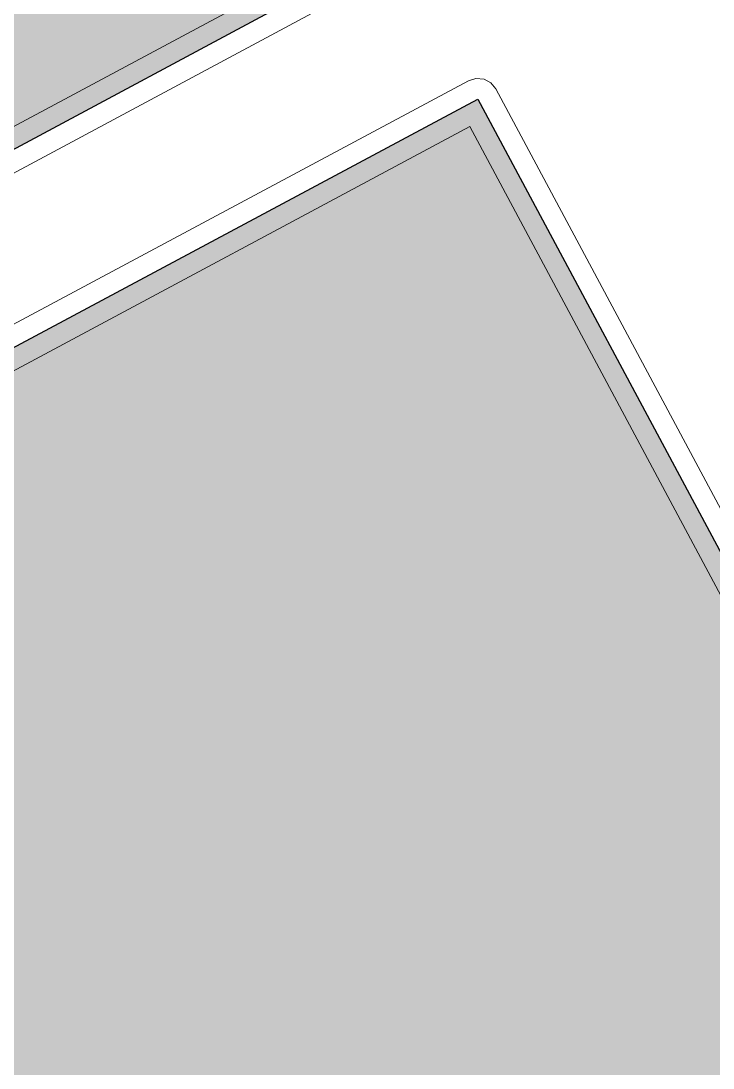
# Model space of a CAD drawing. Header units: millimetres. Extents: x 0 to 224629, y -187555 to 25097.
# Drawn here: x 84233 to 85247, y -155465 to -153932 of the extents above; entities that cross this region are included whole.
import ezdxf

# ---------------------------------------------------------------- set-up
doc = ezdxf.new("R2010")
doc.units = ezdxf.units.MM
doc.linetypes.add('Solid', pattern=[0])
for name, color, linetype, lineweight in [('Room Walls', 47, 'Solid', 35), ('Studio Apartment', 1, 'Solid', 35), ('Two-Bedroom Apartment', 250, 'Solid', 25)]:
    doc.layers.add(name, color=color, linetype=linetype, lineweight=lineweight)

msp = doc.modelspace()

# ---------------------------------------------------------------- hatches: boundary and pattern name
at = {"layer": 'Studio Apartment', "linetype": 'Solid', "lineweight": 25}
msp.add_hatch(color=252, dxfattribs=at).paths.add_polyline_path([(86375, -156796), (85141, -157457), (83669, -154706), (84903, -154046)], flags=0)
at = {"layer": 'Two-Bedroom Apartment', "linetype": 'Solid', "lineweight": 25}
h = msp.add_hatch(color=151, dxfattribs=at)
h.paths.add_polyline_path([(83189, -150845), (81955, -151506), (80517, -148819), (81751, -148158)], flags=0)
h.paths.add_polyline_path([(84782, -153820), (83548, -154481), (82076, -151731), (83310, -151070)], flags=0)
h.paths.add_polyline_path([(64736, -157267), (65970, -156606), (67408, -159293), (66174, -159954)], flags=0)

# ---------------------------------------------------------------- linework, layer by layer
at = {"layer": 'Room Walls', "color": 47, "linetype": 'Solid', "lineweight": 9}
for p, q in [((83754, -154337), (84742, -153808)), ((84796, -153847), (83783, -154390)), ((83875, -154562), (84889, -154019)), ((84889, -154019), (84900, -154016)), ((84900, -154016), (84912, -154017)), ((84912, -154017), (84922, -154022)), ((84922, -154022), (84929, -154031)), ((84929, -154031), (86402, -156782)), ((84891, -154086), (83903, -154615)), ((86335, -156784), (84891, -154086))]:
    msp.add_line(p, q, dxfattribs=at)
at = {"layer": 'Studio Apartment', "color": 252, "linetype": 'Solid', "lineweight": 25}
for p, q in [((83669, -154706), (84903, -154046)), ((84903, -154046), (86375, -156796))]:
    msp.add_line(p, q, dxfattribs=at)
at = {"layer": 'Two-Bedroom Apartment', "color": 151, "linetype": 'Solid', "lineweight": 25}
msp.add_line((84782, -153820), (83548, -154481), dxfattribs=at)

doc.saveas('drawing.dxf')
